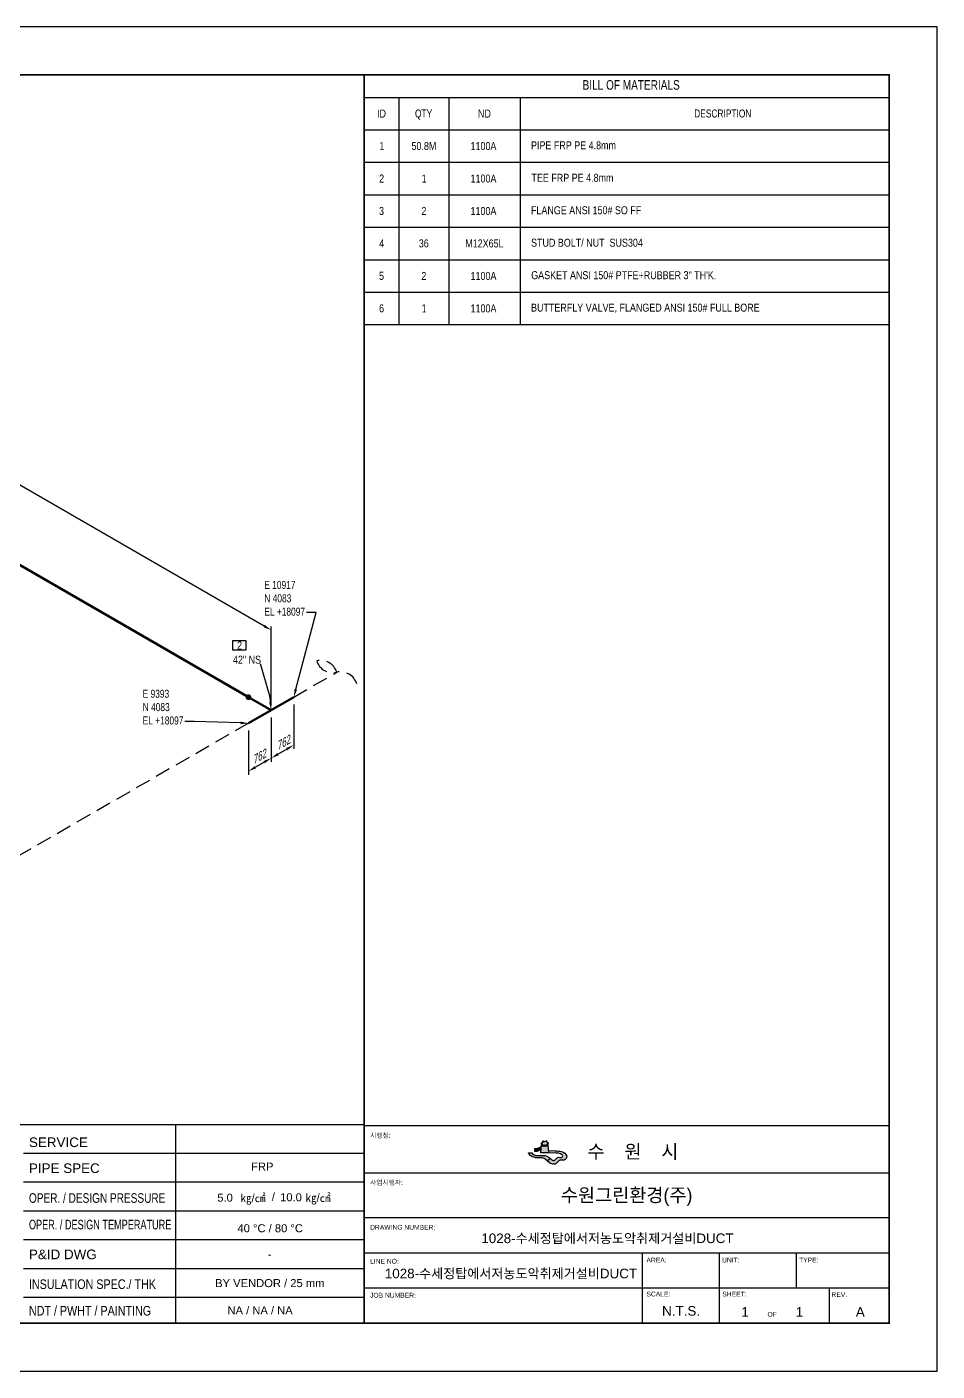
# Model space of a CAD drawing. Header units: millimetres. Extents: x 0 to 594, y 0 to 420.
# Drawn here: x 309.6 to 594, y 0 to 420 of the extents above; entities that cross this region are included whole.
import ezdxf
from ezdxf import colors
from ezdxf.entities.mleader import LeaderData, LeaderLine
from ezdxf.enums import TextEntityAlignment as Align
from ezdxf.math import Vec2, Vec3

# ---------------------------------------------------------------- set-up
doc = ezdxf.new("R2010")
doc.units = ezdxf.units.MM
doc.header["$LTSCALE"] = 0.25
doc.linetypes.add('DASHED2', pattern=[9.525, 6.35, -3.175])
for name, color, linetype in [('7', 5, 'Continuous'), ('용접', 1, 'Continuous'), ('주석', 7, 'Continuous'), ('지시선', 1, 'Continuous'), ('치수', 1, 'Continuous'), ('테이블', 7, 'Continuous')]:
    doc.layers.add(name, color=color, linetype=linetype)
doc.layers.add('파이프', color=3, linetype='Continuous', lineweight=70)
doc.styles.add('AdskIsoAnnotation', font='arial.ttf', dxfattribs={"width": 0.8, "height": 1})
doc.styles.add('AdskIsoMetric', font='arial.ttf', dxfattribs={"width": 0.8, "height": 2.5})
doc.styles.add('AdskIsoMetric-30', font='arial.ttf', dxfattribs={"width": 0.8, "height": 2.5})
doc.styles.add('AdskIsoMetric30', font='arial.ttf', dxfattribs={"width": 0.8, "oblique": 30, "height": 2.5})
doc.styles.add('MtXpl_', font='')
doc.styles.add('RomanS', font='arial.ttf')
doc.styles.get("Standard").update_dxf_attribs({"font": 'arial.ttf'})
doc.styles.add('굴림', font='')
doc.styles.get('MtXpl_').set_extended_font_data('Gulim')
doc.styles.get('굴림').set_extended_font_data('Gulim')
doc.dimstyles.new('AdskIsoMetric', dxfattribs={"dimtxt": 2.5, "dimasz": 2.5, "dimexe": 1, "dimexo": 2, "dimgap": 0.8, "dimtad": 1, "dimdec": 0, "dimrnd": 1, "dimzin": 0, "dimdsep": 46, "dimtxsty": 'AdskIsoMetric', "dimcen": 0, "dimclrt": 7, "dimadec": 0, "dimazin": 0, "dimtfac": 1, "dimtdec": 0, "dimtmove": 1, "dimatfit": 3, "dimfxl": 0, "dimfrac": 2, "dimtolj": 1, "dimtzin": 0, "dimarcsym": 0})

# ---------------------------------------------------------------- blocks, each defined once
blk = doc.blocks.new('*D27')
at = {"layer": 'Defpoints', "color": 0}
for p in [(148.6, 368.55), (148.6, 343.55), (385.93, 206.52)]:
    blk.add_point(p, dxfattribs=at)
at = {"layer": '치수', "color": 0, "lineweight": -2}
for p, q in [((148.6, 345.86), (148.6, 369.7)), ((383.76, 232.77), (150.76, 367.3)), ((385.93, 208.83), (385.93, 232.68))]:
    blk.add_line(p, q, dxfattribs=at)
at = {"layer": '치수', "color": 0}
for points in [[(150.97, 367.66), (150.55, 366.93), (148.6, 368.55)], [(383.97, 233.13), (383.56, 232.41), (385.93, 231.52)]]:
    blk.add_solid(points, dxfattribs=at)
at = {"layer": '치수', "color": 7, "insert": (267.26, 302.65), "char_height": 2.5, "attachment_point": 5, "rotation": 330, "style": 'AdskIsoMetric-30'}
blk.add_mtext('\\A1;32008', dxfattribs=at)
blk = doc.blocks.new('*D28')
at = {"layer": 'Defpoints', "color": 0}
for p in [(393, 210.6), (385.93, 206.52), (385.93, 191.52)]:
    blk.add_point(p, dxfattribs=at)
at = {"layer": '치수', "color": 0, "lineweight": -2}
for p, q in [((393, 208.29), (393, 194.45)), ((385.93, 204.21), (385.93, 190.37)), ((390.84, 194.35), (388.09, 192.77))]:
    blk.add_line(p, q, dxfattribs=at)
at = {"layer": '치수', "color": 0}
for points in [[(390.63, 194.71), (391.04, 193.99), (393, 195.6)], [(387.89, 193.13), (388.3, 192.41), (385.93, 191.52)]]:
    blk.add_solid(points, dxfattribs=at)
at = {"layer": '치수', "color": 7, "insert": (389.46, 196.18), "char_height": 2.5, "attachment_point": 5, "rotation": 30, "style": 'AdskIsoMetric30'}
blk.add_mtext('\\A1;762', dxfattribs=at)
blk = doc.blocks.new('*D29')
at = {"layer": 'Defpoints', "color": 0}
for p in [(385.93, 206.52), (378.86, 202.44), (378.86, 187.44)]:
    blk.add_point(p, dxfattribs=at)
at = {"layer": '치수', "color": 0, "lineweight": -2}
for p, q in [((385.93, 204.21), (385.93, 190.37)), ((378.86, 200.13), (378.86, 186.28)), ((383.76, 190.27), (381.02, 188.69))]:
    blk.add_line(p, q, dxfattribs=at)
at = {"layer": '치수', "color": 0}
for points in [[(380.81, 189.05), (381.23, 188.33), (378.86, 187.44)], [(383.56, 190.63), (383.97, 189.91), (385.93, 191.52)]]:
    blk.add_solid(points, dxfattribs=at)
at = {"layer": '치수', "color": 7, "insert": (381.95, 191.84), "char_height": 2.5, "attachment_point": 5, "rotation": 30, "style": 'AdskIsoMetric30'}
blk.add_mtext('\\A1;762', dxfattribs=at)
blk = doc.blocks.new('티-1-Iso2DSkew90')
at = {"color": 0, "linetype": 'ByBlock', "lineweight": -2, "extrusion": (3.59048e-10, -0.816497, -0.57735)}
for p, q in [((0, 0), (-7.07, 4.08)), ((0, 0), (-7.07, -4.08)), ((7.07, 4.08), (0, 0))]:
    blk.add_line(p, q, dxfattribs=at)
blk = doc.blocks.new('Buttweld')
at = {"lineweight": -2}
blk.add_hatch(color=0, dxfattribs=at).paths.add_polyline_path([(0.044, -0.003), (0.043, 0.005), (0.041, 0.013), (0.038, 0.02), (0.033, 0.026), (0.028, 0.032), (0.021, 0.037), (0.014, 0.04), (0.007, 0.042), (-0.001, 0.043), (-0.009, 0.042), (-0.017, 0.04), (-0.024, 0.037), (-0.03, 0.032), (-0.036, 0.026), (-0.04, 0.02), (-0.044, 0.013), (-0.046, 0.005), (-0.047, -0.003), (-0.046, -0.01), (-0.044, -0.018), (-0.04, -0.025), (-0.036, -0.032), (-0.03, -0.037), (-0.024, -0.042), (-0.017, -0.045), (-0.009, -0.047), (-0.001, -0.048), (0.007, -0.047), (0.014, -0.045), (0.021, -0.042), (0.028, -0.037), (0.033, -0.032), (0.038, -0.025), (0.041, -0.018), (0.043, -0.01)], is_closed=False, flags=0)
blk = doc.blocks.new('AnnoRect')
at = {"color": 0, "linetype": 'ByBlock', "lineweight": -2}
blk.add_wipeout([(-0.81, -0.6), (-0.81, 0.6), (0.81, 0.6), (0.81, -0.6)], dxfattribs=at)
blk.add_lwpolyline([(-0.81, -0.6), (-0.81, 0.6), (0.81, 0.6), (0.81, -0.6)], close=True, dxfattribs=at)
at = {"color": 0, "linetype": 'ByBlock', "lineweight": -2, "style": 'AdskIsoAnnotation', "width": 0.8}
blk.add_attdef('XX', text='', height=1, dxfattribs=at).set_placement((0, 0), align=Align.MIDDLE_CENTER)
blk = doc.blocks.new('수원시마크')
for color, points in [(1, [(3.75, 6.08, 0.143186), (2.76, 5.78, -0.141847), (1.87, 5.57), (1.39, 5.55), (1.39, 4.73), (1.96, 4.73, 0.144474), (2.64, 4.86), (2.85, 4.99, -0.277731), (3.42, 5.19), (3.68, 5.22)]), (3, [(4.54, 3.3), (1.78, 3.3, -0.16593), (0.46, 4.14), (-0.62, 4.14, 0.174295), (0.21, 3.1, 0.126792), (2.29, 2.45), (3.76, 2.41, -0.209259), (4.99, 2.06), (5.76, 1.43), (6.79, 2.24), (6.45, 2.52, 0.16522)])]:
    blk.add_hatch(color=color).paths.add_polyline_path(points)
h = blk.add_hatch(color=5)
h.paths.add_polyline_path([(6.27, 4.13), (6.04, 6.98), (5.7, 6.98), (5.7, 7.25), (6.13, 7.29), (6.13, 7.5), (5.64, 7.81), (5.64, 8.21), (5.5, 8.21), (5.5, 8.01), (4.93, 7.98), (4.36, 8.01), (4.36, 8.21), (4.22, 8.21), (4.22, 7.81), (3.73, 7.5), (3.73, 7.29), (4.16, 7.25), (4.16, 6.98), (3.82, 6.98), (3.59, 4.13)])
h.paths.add_polyline_path([(4.76, 6.46), (4.76, 6.74), (5.1, 6.74), (5.1, 6.46)], flags=16)
h.paths.add_polyline_path([(5.41, 6.46), (5.41, 6.74), (5.75, 6.74), (5.75, 6.46)], flags=16)
h.paths.add_polyline_path([(4.45, 6.46), (4.11, 6.46), (4.11, 6.74), (4.45, 6.74)], flags=16)
h.paths.add_polyline_path([(8.83, 4.05, -0.174291), (10.75, 3.51, -0.59696), (10.82, 2.7, -0.25604), (10.22, 2.53, 0.024566), (9.63, 2.64, 0.278989), (8.96, 2.35), (8.37, 1.69, -0.298853), (7.44, 1.72), (6.79, 2.24), (5.76, 1.43), (6.54, 0.8, 0.063286), (7.28, 0.37, 0.24753), (8.73, 0.49), (9.46, 1.2, -0.193471), (10.41, 1.66), (11.45, 1.69, 0.388319), (12.37, 3.05, 0.259907), (10.64, 4.57, 0.04063), (8.4, 4.86), (6.21, 4.91), (6.27, 4.13), (6.32, 4.13)])
at = {"color": 1}
blk.add_line((5.76, 1.43), (6.79, 2.24), dxfattribs=at)
at = {"color": 5}
for points in [[(6.2, 4.91), (8.4, 4.86, -0.04063), (10.64, 4.57, -0.259907), (12.37, 3.05, -0.388319), (11.45, 1.69), (10.41, 1.66, 0.193471), (9.46, 1.2), (8.73, 0.49, -0.24753), (7.28, 0.37, -0.063286), (6.54, 0.8), (4.99, 2.06, 0.209259), (3.76, 2.41), (2.29, 2.45, -0.126792), (0.21, 3.1, -0.174295), (-0.62, 4.14, -2.92713)], [(-0.62, 4.14), (0.46, 4.14, 0.16593), (1.78, 3.3), (4.54, 3.3, -0.16522), (6.45, 2.52), (7.44, 1.72, 0.298853), (8.37, 1.69), (8.96, 2.35, -0.278989), (9.63, 2.64, -0.024566), (10.22, 2.53, 0.25604), (10.82, 2.7, 0.59696), (10.75, 3.51, 0.174291), (8.83, 4.05), (6.32, 4.13), (3.59, 4.13)]]:
    blk.add_lwpolyline(points, format="xyb", dxfattribs=at)
at = {"color": 1}
blk.add_lwpolyline([(3.75, 6.08, 0.143186), (2.76, 5.78, -0.141847), (1.87, 5.57), (1.39, 5.55), (1.39, 4.73), (1.96, 4.73, 0.144474), (2.64, 4.86), (2.85, 4.99, -0.277731), (3.42, 5.19), (3.68, 5.22)], format="xyb", dxfattribs=at)
at = {"color": 5}
for points in [[(3.59, 4.13), (3.82, 6.98), (4.16, 6.98), (4.16, 7.25), (3.73, 7.29), (3.73, 7.5), (4.22, 7.81), (4.22, 8.21), (4.36, 8.21), (4.36, 8.01), (4.93, 7.98)], [(6.27, 4.13), (6.04, 6.98), (5.7, 6.98), (5.7, 7.25), (6.13, 7.29), (6.13, 7.5), (5.64, 7.81), (5.64, 8.21), (5.5, 8.21), (5.5, 8.01), (4.93, 7.98)]]:
    blk.add_lwpolyline(points, dxfattribs=at)
for points in [[(4.11, 6.46), (4.45, 6.46), (4.45, 6.74), (4.11, 6.74)], [(4.76, 6.46), (5.1, 6.46), (5.1, 6.74), (4.76, 6.74)], [(5.75, 6.46), (5.41, 6.46), (5.41, 6.74), (5.75, 6.74)]]:
    blk.add_lwpolyline(points, close=True, dxfattribs=at)
blk = doc.blocks.new('T')
at = {"layer": '지시선', "xscale": 48, "yscale": 48, "zscale": 48}
blk.add_blockref('수원시마크', (-288, -200), dxfattribs=at)

msp = doc.modelspace()

# ---------------------------------------------------------------- linework, layer by layer
at = {"linetype": 'DASHED2', "ltscale": 3}
for p, q in [((393.0001, 210.6041), (406.4028, 218.3422)), ((378.858, 202.4392), (295.3228, 154.2101))]:
    msp.add_line(p, q, dxfattribs=at)
at = {"linetype": 'ByBlock', "lineweight": -2}
for p, q in [((356, 77), (356, 15)), ((501.9206, 15), (501.9206, 37)), ((526, 15), (526, 37)), ((550.0794, 26), (550.0794, 37)), ((560.3833, 15), (560.3833, 26))]:
    msp.add_line(p, q, dxfattribs=at)
for p, q in [((415, 76.6899), (579, 76.6899)), ((415, 68), (308.5763, 68)), ((415, 59), (308.5763, 59)), ((415, 62), (579, 62)), ((415, 50), (308.5763, 50)), ((415, 48), (579, 48)), ((415, 41), (308.5763, 41)), ((415, 37), (579, 37)), ((415, 32), (308.5763, 32)), ((415, 26), (579, 26)), ((415, 23), (308.5763, 23))]:
    msp.add_line(p, q)
at = {"linetype": 'ByBlock', "lineweight": -2, "const_width": 0.5}
for points in [[(415, 15), (415, 405)], [(415, 77), (154, 77), (154, 15)]]:
    msp.add_lwpolyline(points, dxfattribs=at)
at = {"linetype": 'DASHED2', "ltscale": 3}
for centre, start, end in [((401.3814, 216.8646), 16.397181, 103.602819), ((405.1718, 223.4297), 196.397181, 283.602819), ((407.6339, 213.2547), 16.397181, 103.602819)]:
    msp.add_arc(centre, 5.2343, start, end, dxfattribs=at)
at = {"layer": '테이블'}
for p, q in [((415, 405), (579, 405)), ((415, 405), (579, 405)), ((415, 405), (415, 326.9822)), ((579, 405), (579, 326.9822)), ((415, 397.9822), (579, 397.9822)), ((425.82, 397.9822), (425.82, 387.8393)), ((441.3885, 397.9822), (441.3885, 387.8393)), ((463.7589, 397.9822), (463.7589, 387.8393)), ((415, 387.8393), (579, 387.8393)), ((415, 387.8393), (579, 387.8393)), ((415, 387.8393), (579, 387.8393)), ((415, 387.8393), (579, 387.8393)), ((425.82, 387.8393), (425.82, 377.6965)), ((441.3885, 387.8393), (441.3885, 377.6965)), ((463.7589, 387.8393), (463.7589, 377.6965)), ((415, 377.6965), (579, 377.6965)), ((415, 377.6965), (579, 377.6965)), ((425.82, 377.6965), (425.82, 367.5536)), ((441.3885, 377.6965), (441.3885, 367.5536)), ((463.7589, 377.6965), (463.7589, 367.5536)), ((415, 367.5536), (579, 367.5536)), ((415, 367.5536), (579, 367.5536)), ((425.82, 367.5536), (425.82, 357.4108)), ((441.3885, 367.5536), (441.3885, 357.4108)), ((463.7589, 367.5536), (463.7589, 357.4108)), ((415, 357.4108), (579, 357.4108)), ((415, 357.4108), (579, 357.4108)), ((425.82, 357.4108), (425.82, 337.125)), ((441.3885, 357.4108), (441.3885, 337.125)), ((463.7589, 357.4108), (463.7589, 337.125)), ((415, 347.2679), (579, 347.2679)), ((415, 337.125), (579, 337.125)), ((415, 337.125), (579, 337.125)), ((425.82, 337.125), (425.82, 326.9822)), ((441.3885, 337.125), (441.3885, 326.9822)), ((463.7589, 337.125), (463.7589, 326.9822)), ((415, 326.9822), (579, 326.9822))]:
    msp.add_line(p, q, dxfattribs=at)
at = {"layer": '파이프'}
for points in [[(294.6206, 259.2386), (339.7598, 233.1775)], [(339.7598, 233.1775), (378.858, 210.6041)]]:
    msp.add_lwpolyline(points, dxfattribs=at)

# ---------------------------------------------------------------- block references
at = {"layer": '7', "xscale": 0.01912379949126055, "yscale": 0.01912379949126055, "zscale": 0.01912379949126055}
msp.add_blockref('T', (472.4222, 68.2071), dxfattribs=at)
at = {"layer": '용접', "xscale": 20, "yscale": 20, "zscale": 20}
msp.add_blockref('Buttweld', (378.858, 210.6041), dxfattribs=at)
at = {"layer": '파이프'}
msp.add_blockref('티-1-Iso2DSkew90', (385.9291, 206.5217), dxfattribs=at)

# ---------------------------------------------------------------- texts
at = {"color": 7, "linetype": 'ByBlock', "lineweight": -2, "style": 'RomanS'}
for s, height, p in [('SERVICE', 3, (310.25, 70.006)), ('시행청:', 1.5, (416.8367, 72.8857)), ('PIPE SPEC', 3, (310.25, 61.8976)), ('사업시행자:', 1.5, (416.8367, 58.1958)), ('DRAWING NUMBER:', 1.5, (416.8367, 44.1958)), ('P&ID DWG ', 3, (310.25, 34.9726)), ('LINE NO:', 1.5, (416.8367, 33.5792)), ('AREA:', 1.5, (503.1903, 33.9438)), ('UNIT:', 1.5, (526.8116, 33.9438)), ('TYPE:', 1.5, (550.8911, 33.9438)), ('JOB NUMBER:', 1.5, (416.8367, 22.9625)), ('SCALE:', 1.5, (503.1903, 23.3271)), ('SHEET:', 1.5, (526.8904, 23.3271)), ('REV.', 1.5, (560.9975, 23.16)), ('OF', 1.5, (541, 17))]:
    msp.add_text(s, height=height, dxfattribs=at).set_placement(p)
at = {"style": '굴림'}
msp.add_text('수    원    시', height=4.255987, dxfattribs=at).set_placement((484.7572, 66.4683))
at = {"color": 7, "style": 'AdskIsoMetric'}
for s, p in [('FRP', (379.6687, 62.646)), ('5.0', (369.103, 52.9462)), ('㎏/㎠', (376.3782, 52.8069)), ('/', (386.1261, 53.2022)), ('10.0', (388.7325, 53.0638)), ('㎏/㎠', (396.6965, 52.8657)), ('40 %%DC / 80 %%DC', (375.399, 43.3833)), ('NA / NA / NA', (372.2839, 17.7298))]:
    msp.add_text(s, height=2.5, dxfattribs=at).set_placement(p)
at = {"color": 7, "linetype": 'ByBlock', "lineweight": -2, "style": 'RomanS'}
for s, width, p in [('OPER. / DESIGN PRESSURE', 0.75, (310.25, 52.5893)), ('OPER. / DESIGN TEMPERATURE', 0.68, (310.25, 44.281)), ('INSULATION SPEC./ THK', 0.8, (310.25, 25.6643)), ('NDT / PWHT / PAINTING', 0.8, (310.25, 17.356))]:
    msp.add_text(s, height=3, dxfattribs=dict(at, width=width)).set_placement(p)
at = {"style": '굴림'}
msp.add_text('수원그린환경(주)', height=4.25599, dxfattribs=at).set_placement((497, 55), align=Align.MIDDLE_CENTER)
at = {"color": 7, "style": 'AdskIsoMetric'}
for s, p in [('-', (385.5, 36.5)), ('BY VENDOR / 25 mm', (385.5, 27.5))]:
    msp.add_text(s, height=2.5, dxfattribs=at).set_placement(p, align=Align.MIDDLE_CENTER)
at = {"color": 7, "linetype": 'ByBlock', "lineweight": -2}
msp.add_text('N.T.S.', height=3, dxfattribs=at).set_placement((514, 17.3202), align=Align.CENTER)
at = {"color": 7}
for tag, p in [('1028-수세정탑에서저농도악취제거설비DUCT', (491, 40)), ('1028-수세정탑에서저농도악취제거설비DUCT', (460.8461, 29)), ('1', (534, 17)), ('1', (551, 17)), ('A', (570, 17))]:
    msp.add_attdef(tag, text='', height=3, dxfattribs=at).set_placement(p, align=Align.CENTER)
at = {"layer": '주석', "style": 'MtXpl_', "width": 0.8}
for s, p in [('E 10917', (383.779, 244.3964)), ('N 4083', (383.7872, 240.2195)), ('EL +18097', (383.779, 236.0426)), ('E 9393', (345.779, 210.3964)), ('N 4083', (345.7872, 206.2195)), ('EL +18097', (345.779, 202.0426))]:
    msp.add_text(s, height=2.5, dxfattribs=at).set_placement(p)
at = {"layer": '주석', "insert": (374, 221), "char_height": 2.5, "attachment_point": 7, "style": 'AdskIsoAnnotation'}
msp.add_mtext('{\\Q0;42" NS}', dxfattribs=at)
at = {"layer": '테이블', "width": 0.8}
for s, height, style, p in [('BILL OF MATERIALS', 3, 'MtXpl_', (483.2302, 400.3642)), ('QTY', 2.5, 'MtXpl_', (430.8626, 391.6891)), ('DESCRIPTION', 2.5, 'MtXpl_', (518.0972, 391.6924)), ('1', 2.5, 'AdskIsoMetric', (419.7374, 381.5128)), ('50.8M', 2.5, 'AdskIsoMetric', (429.7694, 381.5341)), ('1100A', 2.5, 'AdskIsoMetric', (448.2262, 381.5128)), ('PIPE FRP PE 4.8mm ', 2.5, 'AdskIsoMetric', (467.1163, 381.7439)), ('2', 2.5, 'AdskIsoMetric', (419.6658, 371.3699)), ('1', 2.5, 'AdskIsoMetric', (432.9317, 371.3699)), ('1100A', 2.5, 'AdskIsoMetric', (448.2262, 371.3699)), ('TEE FRP PE 4.8mm', 2.5, 'AdskIsoMetric', (467.2664, 371.601)), ('3', 2.5, 'AdskIsoMetric', (419.6379, 361.2492)), ('2', 2.5, 'AdskIsoMetric', (432.8601, 361.2271)), ('1100A', 2.5, 'AdskIsoMetric', (448.2262, 361.2271)), ('FLANGE ANSI 150# SO FF ', 2.5, 'AdskIsoMetric', (467.1027, 361.4581)), ('4', 2.5, 'AdskIsoMetric', (419.6829, 351.0893)), ('36', 2.5, 'AdskIsoMetric', (432.0559, 351.1064)), ('M12X65L', 2.5, 'AdskIsoMetric', (446.5779, 351.0893)), ('STUD BOLT/ NUT  SUS304', 2.5, 'AdskIsoMetric', (467.1272, 351.3144)), ('5', 2.5, 'AdskIsoMetric', (419.631, 340.9678)), ('2', 2.5, 'AdskIsoMetric', (432.8601, 340.9414)), ('1100A', 2.5, 'AdskIsoMetric', (448.2262, 340.9414)), ('GASKET ANSI 150# PTFE+RUBBER 3" TH\'K.', 2.5, 'AdskIsoMetric', (467.1832, 341.1724)), ('6', 2.5, 'AdskIsoMetric', (419.6447, 330.8198)), ('1', 2.5, 'AdskIsoMetric', (432.9317, 330.7985)), ('1100A', 2.5, 'AdskIsoMetric', (448.2262, 330.7985)), ('BUTTERFLY VALVE, FLANGED ANSI 150# FULL BORE', 2.5, 'AdskIsoMetric', (467.1272, 331.0296))]:
    msp.add_text(s, height=height, dxfattribs=dict(at, style=style)).set_placement(p)
at = {"layer": '테이블', "char_height": 2.5, "attachment_point": 5, "style": 'AdskIsoMetric'}
for s, insert, width in [('ID', (420.41, 392.9108), 7.820039), ('ND', (452.5737, 392.9108), 19.370384)]:
    msp.add_mtext(s, dxfattribs=dict(at, insert=insert, width=width))

# ---------------------------------------------------------------- dimensions: what is measured, and where the dimension line sits
at = {"layer": '치수'}
for base, p1, p2, angle, text, override, picture, middle in [((148.5966, 368.5456), (385.9291, 206.5217), (148.5966, 343.5456), 150, '32008', {"dimtad": 0, "dimlfac": 116.797839, "dimtxsty": 'AdskIsoMetric-30', "dimse1": 0, "dimse2": 0, "dimsd1": 0, "dimsd2": 0, "dimtmove": 1}, '*D27', (267.2628, 302.6515)), ((385.9291, 191.5217), (393.0001, 210.6041), (385.9291, 206.5217), 210, '762', {"dimtad": 0, "dimlfac": 93.325559, "dimtxsty": 'AdskIsoMetric30', "dimse1": 0, "dimse2": 0, "dimsd1": 0, "dimsd2": 0, "dimtmove": 1}, '*D28', (389.4646, 196.1798)), ((378.858, 187.4392), (385.9291, 206.5217), (378.858, 202.4392), 210, '762', {"dimtad": 0, "dimlfac": 93.325559, "dimtxsty": 'AdskIsoMetric30', "dimse1": 0, "dimse2": 0, "dimsd1": 0, "dimsd2": 0, "dimtmove": 1}, '*D29', (381.9536, 191.8433))]:
    dim = msp.add_linear_dim(base=base, p1=p1, p2=p2, angle=angle, text=text, dimstyle='AdskIsoMetric', override=override, dxfattribs=at)
    dim.commit()
    dim.dimension.update_dxf_attribs({"geometry": picture, "text_midpoint": middle, "dimtype": 160})

# ---------------------------------------------------------------- leaders
at = {"layer": '주석'}
ml = msp.add_multileader_mtext('Standard', dxfattribs=at)
ml.set_content('')
ml.set_leader_properties()
ml.build(insert=Vec2(0, 0))
ml.multileader.update_dxf_attribs({"dogleg_length": 3.0619, "arrow_head_size": 2.5})
ctx = ml.context
ctx.base_point, ctx.arrow_head_size = Vec3(396.9381, 237), 2.5
notes = []
notes.append((ctx, [(0, (1, 1, 0), (400, 237), (-1, 0), 3.0619, [(0, [(393.0001, 210.6041)], 0, [])])]))
ctx.mtext, ml.multileader.dxf.content_type = None, 0
ml = msp.add_multileader_mtext('Standard', dxfattribs=at)
ml.set_content('')
ml.set_leader_properties()
ml.build(insert=Vec2(0, 0))
ml.multileader.update_dxf_attribs({"dogleg_length": 0, "arrow_head_size": 2.5})
ctx = ml.context
ctx.base_point, ctx.arrow_head_size = Vec3(382.5757, 221), 2.5
notes.append((ctx, [(0, (1, 1, 0), (382.5757, 221), (-1, 0), 0, [(0, [(385.9291, 206.5217), (385.5732, 210.5886)], 0, [])])]))
ctx.mtext, ml.multileader.dxf.content_type = None, 0
ml = msp.add_multileader_mtext('Standard', dxfattribs=at)
ml.set_content('')
ml.set_leader_properties()
ml.build(insert=Vec2(0, 0))
ml.multileader.update_dxf_attribs({"dogleg_length": 3.0619, "arrow_head_size": 2.5})
ctx = ml.context
ctx.base_point, ctx.arrow_head_size = Vec3(358.9381, 203), 2.5
notes.append((ctx, [(0, (1, 1, 0), (362, 203), (-1, 0), 3.0619, [(0, [(378.858, 202.4392)], 0, [])])]))
ctx.mtext, ml.multileader.dxf.content_type = None, 0
for ctx, leaders in notes:
    for number, flags, end, landing, length, lines in leaders:
        leader = LeaderData()
        leader.index, (leader.has_last_leader_line, leader.has_dogleg_vector, leader.attachment_direction) = number, flags
        leader.last_leader_point, leader.dogleg_vector, leader.dogleg_length = Vec3(end), Vec3(landing), length
        for number, points, colour, breaks in lines:
            line = LeaderLine()
            line.index, line.vertices, line.color, line.breaks = number, Vec3.list(points), colors.encode_raw_color(colour), breaks
            leader.lines.append(line)
        ctx.leaders.append(leader)

# ---------------------------------------------------------------- next in the draw order: block references
ref = msp.add_blockref('AnnoRect', (376.0238, 226.7519), dxfattribs=dict(at, xscale=2.5, yscale=2.5, zscale=2.5))
ref.add_attrib('XX_001', '2', (375.2796, 225.4968), dxfattribs={"layer": '0', "color": 0, "linetype": 'ByBlock', "lineweight": -2, "height": 2.5, "style": 'AdskIsoAnnotation', "width": 0.8})

# ---------------------------------------------------------------- next in the draw order: linework, layer by layer
msp.add_lwpolyline([(0, 0), (594, 0), (594, 420), (0, 420)], close=True)
at = {"const_width": 0.5}
msp.add_lwpolyline([(15, 15), (579, 15), (579, 405), (15, 405)], close=True, dxfattribs=at)

doc.saveas('drawing.dxf')
